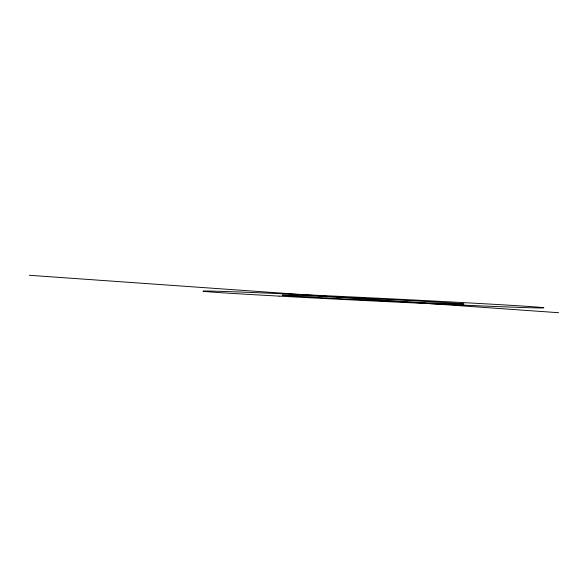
<?xml version="1.0" encoding="UTF-8"?>
<svg xmlns="http://www.w3.org/2000/svg" width="588" height="588" viewBox="0 0 588 588"><rect width="100%" height="100%" fill="white"/><g stroke="black" fill="none" stroke-linecap="round" stroke-linejoin="round"><path stroke-width="0.88" d="M29.4 275.294L558.6 312.706M279.079 296.117A170.873 1.499 2.8 0 0 543.51 307.891A170.873 1.499 2.8 0 0 296.852 294.397A170.873 1.499 2.8 0 0 279.079 296.117M326.127 297.94A90.942 0.794 2.8 0 0 463.954 304.018A90.942 0.794 2.8 0 0 329.346 296.719A90.942 0.794 2.8 0 0 326.127 297.94"/></g></svg>
